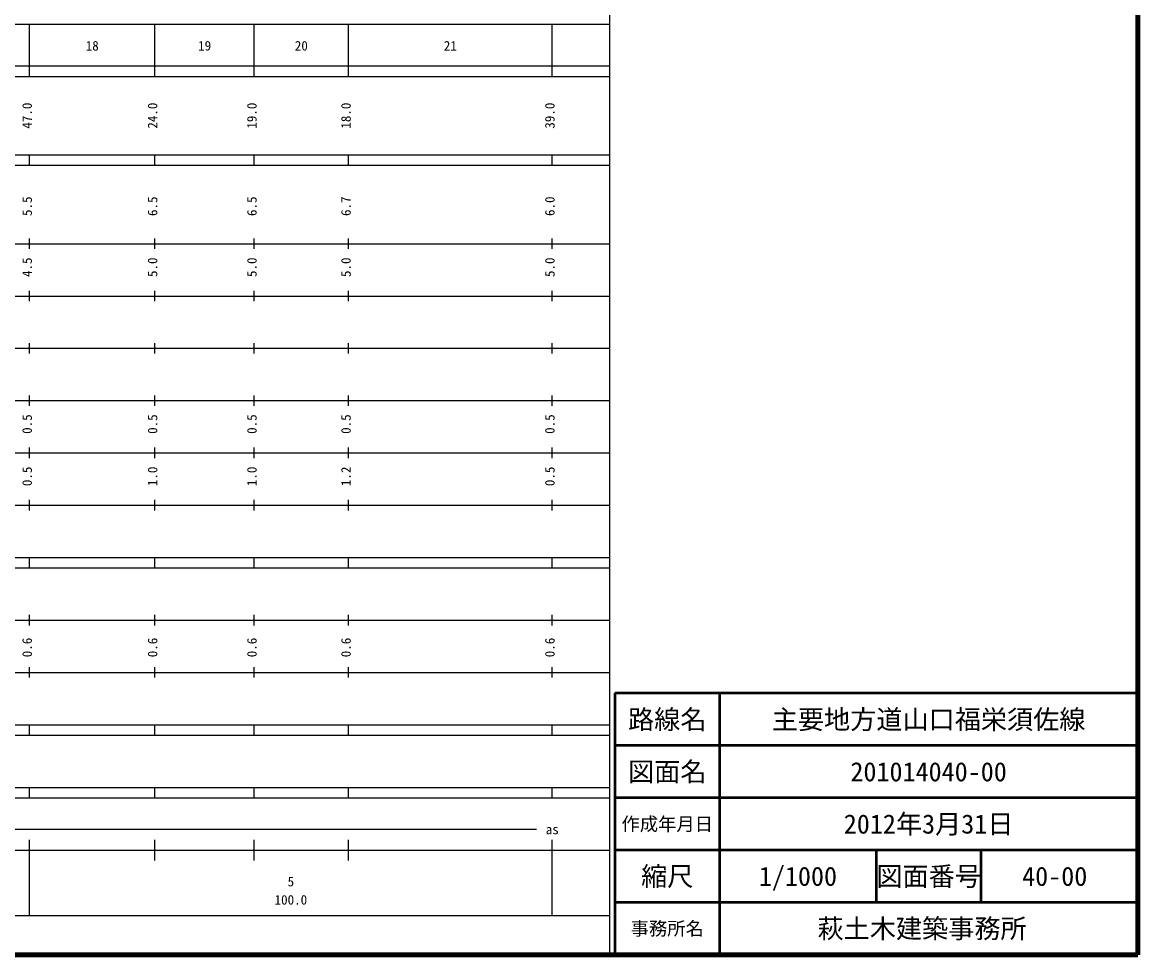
# Model space of a CAD drawing. Units: millimetres on the paper, enlarged 1000 times. Extents: x 40000 to 680000, y 20000 to 380000.
# Drawn here: x 466621 to 680000, y 20000 to 198357 of the extents above; entities that cross this region are included whole.
import ezdxf
from ezdxf.enums import TextEntityAlignment as Align

# ---------------------------------------------------------------- set-up
doc = ezdxf.new("R2010")
doc.units = ezdxf.units.MM
doc.header["$LTSCALE"] = 1000
for name, color, linetype, lineweight in [('M-TTL', 2, 'Continuous', 140), ('M-TTL-BAND', 7, 'Continuous', 25), ('M-TTL-FRAM', 2, 'Continuous', 50), ('M-TTL-LINE', 7, 'Continuous', 50)]:
    doc.layers.add(name, color=color, linetype=linetype, lineweight=lineweight)
doc.layers.add('M-TTL-TXT', color=7, linetype='Continuous')
doc.styles.add('ＭＳ ゴシック', font='')
doc.styles.get('ＭＳ ゴシック').set_extended_font_data('MS Gothic')

msp = doc.modelspace()

# ---------------------------------------------------------------- linework, layer by layer
at = {"layer": 'M-TTL'}
for p, q in [((680000, 20000), (680000, 380000)), ((40000, 20000), (680000, 20000))]:
    msp.add_line(p, q, dxfattribs=at)
at = {"layer": 'M-TTL-BAND'}
for p, q in [((579000, 20000), (579000, 370000)), ((68000, 198000), (579000, 198000)), ((468000, 188000), (468000, 198000)), ((492000, 188000), (492000, 198000)), ((511000, 188000), (511000, 198000)), ((529000, 188000), (529000, 198000)), ((568000, 188000), (568000, 198000)), ((40000, 190000), (579000, 190000)), ((40000, 188000), (579000, 188000)), ((40000, 173000), (579000, 173000)), ((468000, 171000), (468000, 173000)), ((492000, 171000), (492000, 173000)), ((511000, 171000), (511000, 173000)), ((529000, 171000), (529000, 173000)), ((568000, 171000), (568000, 173000)), ((40000, 171000), (579000, 171000)), ((40000, 156000), (579000, 156000)), ((468000, 155000), (468000, 157000)), ((492000, 155000), (492000, 157000)), ((511000, 155000), (511000, 157000)), ((529000, 155000), (529000, 157000)), ((568000, 155000), (568000, 157000)), ((46000, 146000), (579000, 146000)), ((468000, 145000), (468000, 147000)), ((492000, 145000), (492000, 147000)), ((511000, 145000), (511000, 147000)), ((529000, 145000), (529000, 147000)), ((568000, 145000), (568000, 147000)), ((468000, 135000), (468000, 137000)), ((492000, 135000), (492000, 137000)), ((511000, 135000), (511000, 137000)), ((529000, 135000), (529000, 137000)), ((568000, 135000), (568000, 137000)), ((52000, 136000), (579000, 136000)), ((46000, 126000), (579000, 126000)), ((468000, 125000), (468000, 127000)), ((492000, 125000), (492000, 127000)), ((511000, 125000), (511000, 127000)), ((529000, 125000), (529000, 127000)), ((568000, 125000), (568000, 127000)), ((52000, 116000), (579000, 116000)), ((468000, 115000), (468000, 117000)), ((492000, 115000), (492000, 117000)), ((511000, 115000), (511000, 117000)), ((529000, 115000), (529000, 117000)), ((568000, 115000), (568000, 117000)), ((468000, 105000), (468000, 107000)), ((492000, 105000), (492000, 107000)), ((511000, 105000), (511000, 107000)), ((529000, 105000), (529000, 107000)), ((568000, 105000), (568000, 107000)), ((46000, 106000), (579000, 106000)), ((40000, 96000), (579000, 96000)), ((40000, 94000), (579000, 94000)), ((468000, 94000), (468000, 96000)), ((492000, 94000), (492000, 96000)), ((511000, 94000), (511000, 96000)), ((529000, 94000), (529000, 96000)), ((568000, 94000), (568000, 96000)), ((49000, 84000), (579000, 84000)), ((468000, 83000), (468000, 85000)), ((492000, 83000), (492000, 85000)), ((511000, 83000), (511000, 85000)), ((529000, 83000), (529000, 85000)), ((568000, 83000), (568000, 85000)), ((468000, 73000), (468000, 75000)), ((492000, 73000), (492000, 75000)), ((511000, 73000), (511000, 75000)), ((529000, 73000), (529000, 75000)), ((568000, 73000), (568000, 75000)), ((40000, 74000), (579000, 74000)), ((40000, 64000), (579000, 64000)), ((40000, 62000), (579000, 62000)), ((468000, 62000), (468000, 64000)), ((492000, 62000), (492000, 64000)), ((511000, 62000), (511000, 64000)), ((529000, 62000), (529000, 64000)), ((568000, 62000), (568000, 64000)), ((40000, 52000), (579000, 52000)), ((468000, 50000), (468000, 52000)), ((492000, 50000), (492000, 52000)), ((511000, 50000), (511000, 52000)), ((529000, 50000), (529000, 52000)), ((568000, 50000), (568000, 52000)), ((40000, 50000), (579000, 50000)), ((71000, 44000), (565000, 44000)), ((468000, 27500), (468000, 42000)), ((492000, 38000), (492000, 42000)), ((511000, 38000), (511000, 42000)), ((529000, 38000), (529000, 42000)), ((568000, 27500), (568000, 42000)), ((40000, 40000), (579000, 40000)), ((68000, 27500), (579000, 27500))]:
    msp.add_line(p, q, dxfattribs=at)
at = {"layer": 'M-TTL-FRAM'}
for p, q in [((680000, 70000), (580000, 70000)), ((580000, 70000), (580000, 20000))]:
    msp.add_line(p, q, dxfattribs=at)
at = {"layer": 'M-TTL-LINE'}
for p, q in [((600000, 70000), (600000, 20000)), ((680000, 60000), (580000, 60000)), ((680000, 50000), (580000, 50000)), ((680000, 40000), (580000, 40000)), ((630000, 40000), (630000, 30000)), ((650000, 40000), (650000, 30000)), ((680000, 30000), (580000, 30000))]:
    msp.add_line(p, q, dxfattribs=at)

# ---------------------------------------------------------------- texts
at = {"layer": 'M-TTL-BAND', "style": 'ＭＳ ゴシック'}
for s, p in [('18', (480000, 192405)), ('19', (501500, 192405)), ('20', (520000, 192405)), ('21', (548500, 192405)), ('as', (568000, 42500)), ('5', (518000, 32523)), ('100.0', (518000, 29033))]:
    msp.add_text(s, height=1833, dxfattribs=at).set_placement(p, align=Align.BOTTOM_CENTER)
for s, p in [('47.0', (469000, 180500)), ('24.0', (493000, 180500)), ('19.0', (512000, 180500)), ('18.0', (530000, 180500)), ('39.0', (569000, 180500)), ('5.5', (469000, 163174)), ('6.5', (493000, 163174)), ('6.5', (512000, 163174)), ('6.7', (530000, 163174)), ('6.0', (569000, 163174)), ('4.5', (469000, 151500)), ('5.0', (493000, 151500)), ('5.0', (512000, 151500)), ('5.0', (530000, 151500)), ('5.0', (569000, 151500)), ('0.5', (469000, 121500)), ('0.5', (493000, 121500)), ('0.5', (512000, 121500)), ('0.5', (530000, 121500)), ('0.5', (569000, 121500)), ('0.5', (469000, 111500)), ('1.0', (493000, 111500)), ('1.0', (512000, 111500)), ('1.2', (530000, 111500)), ('0.5', (569000, 111500)), ('0.6', (469000, 78764)), ('0.6', (493000, 78764)), ('0.6', (512000, 78764)), ('0.6', (530000, 78764)), ('0.6', (569000, 78764))]:
    msp.add_text(s, height=1833, rotation=90, dxfattribs=at).set_placement(p, align=Align.BOTTOM_CENTER)
at = {"layer": 'M-TTL-TXT', "style": 'ＭＳ ゴシック'}
for s, height, p in [('路線名', 3666, (590000, 65000)), ('路線名', 3666, (590000, 65000)), ('主要地方道山口福栄須佐線', 3666, (640000, 65000)), ('図面名', 3666, (590000, 55000)), ('図面名', 3666, (590000, 55000)), ('201014040-00', 3666, (640000, 55000)), ('2012年3月31日', 3666, (640000, 45000)), ('作成年月日', 2566, (590000, 45000)), ('作成年月日', 2566, (590000, 45000)), ('縮尺', 3666, (590000, 35000)), ('縮尺', 3666, (590000, 35000)), ('1/1000', 3666, (615000, 35000)), ('図面番号', 3666, (640000, 35000)), ('図面番号', 3666, (640000, 35000)), ('40-00', 3666, (664125, 35000)), ('事務所名', 2566, (590000, 25000)), ('事務所名', 2566, (590000, 25000)), ('萩土木建築事務所 ', 3666, (640000, 25000))]:
    msp.add_text(s, height=height, dxfattribs=at).set_placement(p, align=Align.MIDDLE_CENTER)

doc.saveas('drawing.dxf')
